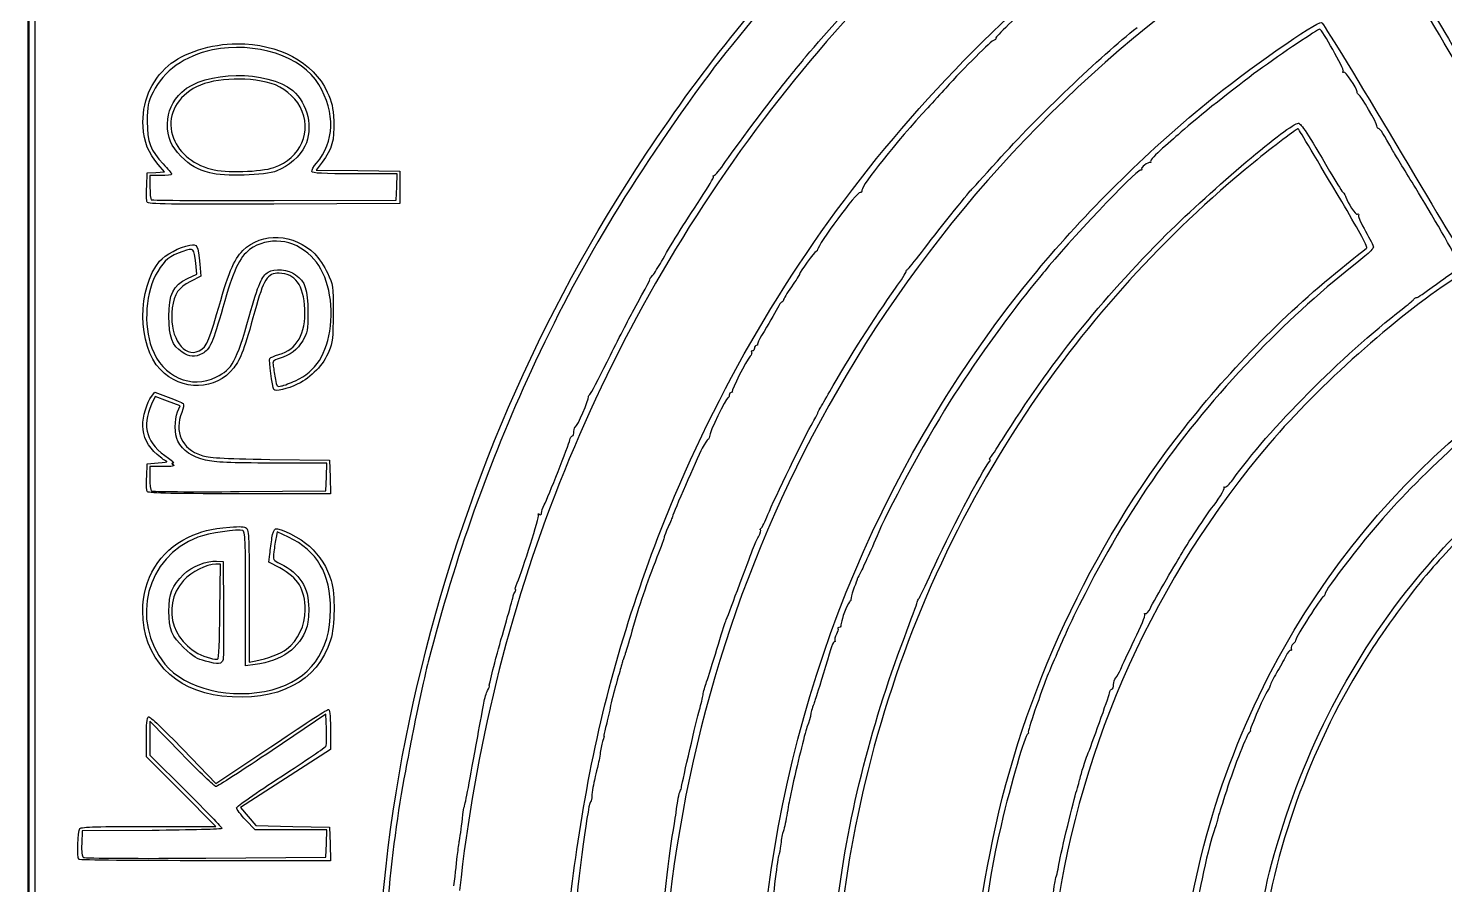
# Model space of a CAD drawing. Extents: x 30.9 to 96.9, y 156.2 to 225.1.
# Drawn here: x 30.93 to 54.7, y 194.84 to 209.2 of the extents above; entities that cross this region are included whole.
import ezdxf

# ---------------------------------------------------------------- set-up
doc = ezdxf.new("R2010")
doc.units = 0
doc.layers.add('Layer_1', color=7, linetype='CONTINUOUS')

msp = doc.modelspace()

# ---------------------------------------------------------------- linework, layer by layer
at = {"layer": 'Layer_1', "color": 3}
for p, q in [((31.03006, 224.620029), (31.03806, 192.00968)), ((30.926022, 157.5895), (30.926022, 223.645754)), ((33.21108, 206.797207), (33.10588, 206.920277)), ((35.04938, 206.869837), (35.04938, 206.869877)), ((35.85677, 206.959247), (35.75463, 206.825257)), ((35.75463, 206.825257), (36.45818, 206.817257)), ((36.45818, 206.817257), (37.16173, 206.809257)), ((32.91254, 206.554587), (32.92154, 206.779207)), ((32.92154, 206.779207), (33.06631, 206.788207)), ((33.149, 206.733707), (32.96728, 206.733707)), ((32.96728, 206.733707), (32.96728, 206.541627)), ((33.06631, 206.788207), (33.21108, 206.797207)), ((33.97371, 206.779057), (33.97371, 206.779077)), ((37.11935, 206.764047), (36.4088, 206.764047)), ((37.11035, 206.544167), (37.11935, 206.764047)), ((37.16173, 206.809257), (37.16173, 206.536307)), ((37.10147, 206.324427), (37.11035, 206.544167)), ((37.16173, 206.536307), (37.16173, 206.263347)), ((32.91924, 206.288547), (32.91954, 206.289007)), ((37.16173, 206.263347), (35.04834, 206.255347)), ((35.05478, 206.316427), (37.10147, 206.324427)), ((33.75545, 205.080697), (33.73655, 205.262667)), ((33.80229, 205.245437), (33.82259, 205.046257)), ((33.59608, 205.004897), (33.75545, 205.080697)), ((33.82259, 205.046257), (33.64622, 204.957357)), ((35.41129, 203.292267), (35.41133, 203.292287)), ((32.993, 203.030167), (33.0493, 203.102767)), ((33.05211, 203.028837), (32.99411, 202.897437)), ((33.0493, 203.102767), (33.27306, 203.017167)), ((33.26296, 202.949737), (33.05211, 203.028837)), ((35.04855, 203.144557), (35.04848, 203.144587)), ((33.47382, 202.870637), (33.26296, 202.949737)), ((33.43232, 202.771037), (33.47382, 202.870637)), ((32.91239, 201.686817), (32.92139, 201.896107)), ((32.92139, 201.896107), (33.10312, 201.913807)), ((33.18597, 201.851057), (32.96639, 201.850657)), ((32.96639, 201.850657), (32.96639, 201.658587)), ((34.98092, 201.973257), (35.98039, 201.956857)), ((35.9381, 201.911267), (35.02662, 201.911267)), ((35.9291, 201.677267), (35.9381, 201.911267)), ((35.98039, 201.956857), (35.98939, 201.676327)), ((35.91939, 201.443277), (35.9291, 201.677267)), ((35.98939, 201.676327), (35.99839, 201.395787)), ((32.91954, 201.436687), (32.91939, 201.436607)), ((34.46519, 201.432577), (35.91939, 201.443277)), ((35.99839, 201.395787), (34.4668, 201.395787)), ((35.1025, 200.758797), (35.0834, 200.660197)), ((35.29032, 200.669797), (35.1025, 200.758797)), ((34.14939, 200.212877), (34.07429, 200.212877)), ((34.08551, 200.267477), (34.19389, 200.258477)), ((34.14139, 199.419277), (34.14939, 200.212877)), ((34.19389, 200.258477), (34.20189, 199.469947)), ((34.96037, 200.249967), (34.97847, 200.383097)), ((35.1473, 200.150167), (34.96037, 200.249967)), ((34.57246, 198.508715), (34.57246, 199.634667)), ((34.63308, 199.677067), (34.63308, 198.572425)), ((34.14134, 199.419277), (34.14139, 199.419277)), ((33.89992, 198.587365), (33.90028, 198.587245)), ((34.73147, 198.530215), (34.57246, 198.508715)), ((34.63308, 198.572425), (34.74666, 198.592625)), ((35.01858, 198.108053), (35.01856, 198.108133)), ((34.17595, 198.000253), (34.17561, 198.000193)), ((33.49979, 197.032418), (32.96679, 197.582096)), ((32.96679, 197.582096), (32.96679, 197.296789)), ((35.91979, 197.698816), (35.01847, 197.090779)), ((35.92879, 197.449666), (35.91979, 197.698816)), ((32.90674, 196.98349), (32.90674, 197.307439)), ((35.99555, 197.442736), (35.99519, 197.104229)), ((32.96679, 197.296789), (32.96679, 197.011484)), ((33.52507, 197.103169), (34.07459, 196.53238)), ((34.07459, 196.53238), (34.99534, 197.150929)), ((35.99519, 197.104229), (35.24149, 196.61901)), ((33.48947, 196.39941), (32.90674, 196.98349)), ((32.96679, 197.011484), (33.57254, 196.40769)), ((35.24149, 196.61901), (34.48779, 196.13375)), ((34.07221, 195.81531), (33.48947, 196.39941)), ((34.48779, 196.13375), (34.61735, 195.98211)), ((34.73289, 195.75465), (34.57706, 195.91987)), ((34.61735, 195.98211), (34.74692, 195.83047)), ((31.83103, 195.73964), (31.82203, 195.53005)), ((33.00465, 195.74764), (31.83103, 195.73964)), ((32.95036, 195.81531), (34.07221, 195.81531)), ((35.33552, 195.75465), (34.73289, 195.75465)), ((34.74692, 195.83047), (35.36394, 195.81537)), ((35.9381, 195.75465), (35.33552, 195.75465)), ((35.36394, 195.81537), (35.98096, 195.80017)), ((35.9291, 195.52619), (35.9381, 195.75465)), ((35.98096, 195.80017), (35.98996, 195.51963)), ((35.91987, 195.29786), (35.9291, 195.52619)), ((35.98996, 195.51963), (35.99896, 195.2391)), ((31.77668, 195.2593), (31.77597, 195.25929)), ((35.99896, 195.2391), (33.89791, 195.2391)), ((33.90578, 195.28286), (35.91987, 195.29786))]:
    msp.add_line(p, q, dxfattribs=at)
for points in [[(30.938, 192.06138), (30.93808, 223.040529), (30.941, 224.664709), (30.991, 224.742869)], [(47.98596, 212.464019), (46.24654, 211.109779), (44.59449, 209.435159), (43.27558, 207.689279)], [(41.60464, 200.941047), (43.37243, 205.364047), (46.40196, 209.106457), (50.38831, 211.791587)], [(41.30381, 207.110239), (42.28843, 208.590939), (43.27698, 209.807019), (44.5195, 211.066049)], [(51.48159, 210.524347), (48.6864, 208.689147), (46.35638, 206.252587), (44.65202, 203.382477)], [(43.84659, 210.199099), (43.80139, 210.213099), (42.73213, 208.951599), (42.36199, 208.447639)], [(43.9447, 208.690359), (44.14013, 208.936939), (44.96745, 209.855969), (45.19913, 210.083839)], [(54.8583, 208.673727), (54.39548, 209.448797), (54.01681, 210.100677), (54.01681, 210.122347)], [(47.95874, 209.796037), (47.48122, 209.373767), (47.15764, 209.064427), (47.16487, 209.037087)], [(54.50202, 209.491737), (54.50202, 209.474037), (54.64701, 209.218167), (54.82421, 208.923077)], [(47.19103, 206.976367), (47.87194, 207.732647), (48.91922, 208.734987), (49.53484, 209.219567)], [(50.7004, 207.950287), (51.36716, 208.497517), (52.55747, 209.331937), (52.63101, 209.303677)], [(52.63101, 209.303677), (52.65451, 209.294677), (53.16495, 208.463647), (53.76533, 207.457017)], [(35.80234, 208.262587), (35.52661, 208.733727), (34.7272, 208.992667), (34.01487, 208.841547)], [(47.13457, 209.007887), (47.09887, 209.007497), (46.62269, 208.533737), (46.32439, 208.201987)], [(47.16487, 209.037087), (47.16887, 209.021287), (47.15587, 209.008187), (47.13457, 209.007887)], [(52.60019, 209.189727), (52.56879, 209.189727), (51.971, 208.786867), (51.56262, 208.490507)], [(52.99742, 208.483327), (53.01672, 208.517027), (52.63845, 209.189727), (52.60019, 209.189727)], [(34.01487, 208.841547), (33.54806, 208.742547), (33.19687, 208.492267), (33.02005, 208.132657)], [(33.27364, 208.578227), (33.52402, 208.796197), (33.99293, 208.945617), (34.4296, 208.946597)], [(34.4296, 208.946597), (35.13443, 208.947597), (35.70668, 208.641557), (35.94329, 208.135557)], [(32.85256, 207.556987), (32.82836, 207.953067), (32.98108, 208.323547), (33.27364, 208.578227)], [(33.50215, 208.134687), (33.88133, 208.494877), (34.9418, 208.509187), (35.36478, 208.159787)], [(43.67278, 208.356749), (43.75628, 208.456949), (43.87869, 208.607069), (43.9447, 208.690359)], [(51.56262, 208.490507), (51.20275, 208.229347), (50.5387, 207.701257), (50.27496, 207.466487)], [(53.00242, 208.470227), (52.98822, 208.457327), (52.98602, 208.463227), (52.99742, 208.483327)], [(53.22793, 208.138367), (53.22693, 208.202867), (53.02872, 208.494187), (53.00242, 208.470227)], [(35.002, 208.280337), (34.56513, 208.405467), (33.97845, 208.366737), (33.69415, 208.194037)], [(35.48863, 207.887317), (35.39753, 208.061857), (35.19578, 208.224827), (35.002, 208.280337)], [(35.76274, 206.944627), (36.06772, 207.296057), (36.0824, 207.784137), (35.80234, 208.262587)], [(42.36199, 208.447639), (41.01578, 206.614689), (40.17528, 205.215459), (39.36514, 203.458629)], [(42.62915, 206.969019), (42.85167, 207.289169), (43.48656, 208.133389), (43.67278, 208.356749)], [(33.02005, 208.132657), (32.93015, 207.949877), (32.92185, 207.908577), (32.92185, 207.644217)], [(33.69415, 208.194037), (33.39027, 208.009437), (33.25649, 207.710997), (33.34477, 207.414667)], [(33.26167, 207.604057), (33.26267, 207.810367), (33.33957, 207.980257), (33.50215, 208.134687)], [(35.36478, 208.159787), (35.61652, 207.951857), (35.71105, 207.521837), (35.56942, 207.228857)], [(35.94329, 208.135557), (36.02379, 207.963487), (36.04079, 207.886517), (36.05123, 207.649407)], [(46.32439, 208.201987), (46.24949, 208.118587), (46.11295, 207.969117), (46.0211, 207.869767)], [(53.25283, 208.092867), (53.23953, 208.098867), (53.22823, 208.118867), (53.22793, 208.138367)], [(53.56174, 207.566097), (53.56174, 207.615397), (53.29113, 208.076897), (53.25283, 208.092867)], [(35.04938, 206.869877), (35.50463, 207.027227), (35.70057, 207.481067), (35.48863, 207.887317)], [(46.0211, 207.869767), (45.49996, 207.306097), (44.91494, 206.575007), (44.91811, 206.491377)], [(47.85143, 205.126357), (48.65766, 206.100937), (49.67137, 207.105747), (50.7004, 207.950287)], [(33.10588, 206.920277), (32.94038, 207.113887), (32.86863, 207.294227), (32.85256, 207.556987)], [(32.92185, 207.644217), (32.92185, 207.299127), (32.97665, 207.153537), (33.19084, 206.929707)], [(33.49194, 207.055917), (33.31913, 207.228957), (33.26061, 207.368267), (33.26167, 207.604057)], [(36.05123, 207.649407), (36.06543, 207.325697), (36.02393, 207.178587), (35.85677, 206.959247)], [(43.27558, 207.689279), (40.42374, 203.914209), (38.67417, 199.481859), (38.16379, 194.73912)], [(50.03106, 205.748717), (50.78532, 206.501177), (52.10412, 207.613397), (52.24209, 207.613397)], [(52.24082, 207.518297), (52.23082, 207.531897), (51.81772, 207.219837), (51.48785, 206.949767)], [(52.24209, 207.613397), (52.28649, 207.613397), (52.39822, 207.441687), (52.76507, 206.809797)], [(53.58914, 207.521697), (53.57404, 207.521697), (53.56174, 207.541697), (53.56174, 207.566097)], [(33.34477, 207.414667), (33.42747, 207.137187), (33.6561, 206.936457), (33.99776, 206.841437)], [(50.27496, 207.466487), (50.22476, 207.421787), (50.08507, 207.298527), (49.9646, 207.192597)], [(52.97073, 206.299117), (52.55302, 207.001967), (52.25952, 207.492227), (52.24082, 207.518297)], [(53.82996, 207.150877), (53.6735, 207.431077), (53.61465, 207.521697), (53.58914, 207.521697)], [(53.76533, 207.457017), (54.36571, 206.450387), (54.90639, 205.544887), (54.96683, 205.444797)], [(33.97371, 206.779077), (33.74915, 206.841977), (33.64699, 206.900667), (33.49194, 207.055917)], [(35.56942, 207.228857), (35.48952, 207.063607), (35.28974, 206.886877), (35.09894, 206.812657)], [(37.45437, 198.179955), (38.22446, 201.449389), (39.48667, 204.377559), (41.30381, 207.110239)], [(49.9646, 207.192597), (49.84415, 207.086667), (49.75336, 206.987387), (49.76289, 206.971967)], [(54.21241, 206.520867), (54.04331, 206.791157), (53.8876, 207.047647), (53.82996, 207.150877)], [(33.19084, 206.929707), (33.26774, 206.849307), (33.33073, 206.772307), (33.33073, 206.758607)], [(33.99776, 206.841437), (34.22655, 206.777837), (34.83025, 206.794137), (35.04938, 206.869837)], [(35.68504, 206.801947), (35.67804, 206.822747), (35.71274, 206.886947), (35.76274, 206.944627)], [(42.436, 206.733969), (42.4524, 206.733969), (42.53931, 206.839749), (42.62915, 206.969019)], [(46.75054, 206.491107), (46.75954, 206.499107), (46.95826, 206.717807), (47.19103, 206.976367)], [(51.48785, 206.949767), (49.99001, 205.723447), (48.71182, 204.316927), (47.66722, 202.745587)], [(49.5872, 206.824177), (49.5212, 206.824177), (48.34496, 205.582137), (47.98492, 205.132247)], [(49.614, 206.844177), (49.625, 206.833177), (49.613, 206.824177), (49.5872, 206.824177)], [(49.75489, 206.952067), (49.71749, 206.964167), (49.59092, 206.867267), (49.614, 206.844177)], [(49.76289, 206.971967), (49.77289, 206.956567), (49.76889, 206.947567), (49.75489, 206.952067)], [(33.33073, 206.758607), (33.33073, 206.744907), (33.24893, 206.733707), (33.149, 206.733707)], [(35.09894, 206.812657), (34.89791, 206.734457), (34.20664, 206.713857), (33.97371, 206.779057)], [(36.4088, 206.764047), (35.8676, 206.764047), (35.6951, 206.773047), (35.68504, 206.801947)], [(42.20772, 206.344249), (42.33692, 206.538559), (42.43441, 206.705739), (42.4244, 206.715769)], [(42.4244, 206.715769), (42.4144, 206.725769), (42.4194, 206.733969), (42.436, 206.733969)], [(52.76507, 206.809797), (52.86187, 206.643047), (52.96157, 206.484957), (52.98662, 206.458487)], [(32.91954, 206.289007), (32.91054, 206.311507), (32.90784, 206.431047), (32.91254, 206.554587)], [(32.96728, 206.541627), (32.96728, 206.435987), (32.97628, 206.340357), (32.98768, 206.329127)], [(41.55311, 205.293889), (41.68054, 205.526029), (41.93219, 205.929799), (42.20772, 206.344249)], [(44.88521, 206.450077), (44.83901, 206.467877), (44.17397, 205.572427), (44.17397, 205.492457)], [(44.91811, 206.491377), (44.91911, 206.461277), (44.90441, 206.442677), (44.88521, 206.450077)], [(45.91609, 205.444777), (46.16287, 205.771327), (46.70499, 206.451087), (46.75054, 206.491107)], [(52.98662, 206.458487), (53.01162, 206.431987), (53.03632, 206.392187), (53.04142, 206.369887)], [(53.04142, 206.369887), (53.06222, 206.278887), (53.20671, 206.067967), (53.23584, 206.085987)], [(54.90446, 205.319257), (54.90446, 205.351857), (54.4489, 206.142847), (54.21241, 206.520867)], [(35.04834, 206.255347), (33.29641, 206.249347), (32.93225, 206.254597), (32.91924, 206.288547)], [(32.98768, 206.329127), (32.99888, 206.317827), (33.9291, 206.312227), (35.05478, 206.316427)], [(53.39197, 205.523027), (53.40647, 205.535627), (53.21689, 205.884927), (52.97073, 206.299117)], [(53.23584, 206.085987), (53.25344, 206.096887), (53.26104, 206.086987), (53.25314, 206.063287)], [(53.25314, 206.063287), (53.24514, 206.040087), (53.29814, 205.921077), (53.37036, 205.798767)], [(34.52635, 205.475817), (34.84154, 205.791427), (35.38733, 205.766057), (35.73321, 205.419717)], [(35.6745, 205.381407), (35.37524, 205.672437), (34.95164, 205.717787), (34.64053, 205.492107)], [(47.2765, 202.305937), (48.06529, 203.570677), (48.92546, 204.645757), (50.03106, 205.748717)], [(53.37036, 205.798767), (53.44256, 205.676457), (53.50163, 205.557947), (53.50163, 205.535427)], [(33.51686, 205.461307), (33.29963, 205.387707), (33.21276, 205.318467), (33.09704, 205.126877)], [(33.13038, 205.298997), (33.22118, 205.406487), (33.46814, 205.537057), (33.63719, 205.566967)], [(33.73655, 205.262667), (33.70955, 205.522997), (33.70665, 205.525637), (33.51686, 205.461307)], [(33.63719, 205.566967), (33.7638, 205.589367), (33.76822, 205.580667), (33.80229, 205.245437)], [(34.08652, 204.404647), (34.2788, 205.089237), (34.37551, 205.324767), (34.52635, 205.475817)], [(34.64053, 205.492107), (34.47262, 205.370307), (34.36199, 205.131417), (34.19019, 204.519667)], [(35.73321, 205.419717), (35.79831, 205.354517), (35.89428, 205.210667), (35.9465, 205.099987)], [(44.14787, 205.459957), (44.12397, 205.459957), (43.87108, 205.112637), (43.87108, 205.079767)], [(44.17397, 205.492457), (44.17397, 205.474657), (44.16227, 205.459957), (44.14787, 205.459957)], [(45.68394, 205.161717), (45.69814, 205.167717), (45.80264, 205.294657), (45.91609, 205.444777)], [(53.04763, 205.246407), (53.22254, 205.385887), (53.37749, 205.510377), (53.39197, 205.523027)], [(53.50163, 205.535427), (53.50163, 205.512927), (53.43693, 205.443027), (53.35777, 205.380247)], [(33.14218, 203.478737), (32.75736, 203.877317), (32.75107, 204.849907), (33.13038, 205.298997)], [(34.95215, 205.114547), (35.05253, 205.180447), (35.29101, 205.157847), (35.41287, 205.070947)], [(35.99515, 204.210597), (36.04855, 204.687877), (35.92555, 205.137287), (35.6745, 205.381407)], [(41.40307, 205.059249), (41.43557, 205.097249), (41.50314, 205.202859), (41.55311, 205.293889)], [(45.65814, 205.120917), (45.65814, 205.137817), (45.66974, 205.156117), (45.68394, 205.161717)], [(50.31864, 202.487787), (51.117, 203.505257), (52.06137, 204.459867), (53.04763, 205.246407)], [(53.35777, 205.380247), (52.6144, 204.790027), (52.13485, 204.360967), (51.5784, 203.788197)], [(52.17312, 199.106069), (54.04957, 202.245039), (57.14726, 204.499979), (60.77468, 205.367529)], [(54.31943, 204.740897), (54.81695, 205.099057), (54.9419, 205.186987), (54.96366, 205.194257)], [(33.09704, 205.126877), (32.89544, 204.793087), (32.85208, 204.227077), (32.99844, 203.839697)], [(33.28528, 204.367997), (33.28528, 204.744947), (33.35648, 204.890917), (33.59608, 205.004897)], [(33.64622, 204.957357), (33.44874, 204.857757), (33.37477, 204.749597), (33.34239, 204.513137)], [(34.63312, 204.369617), (34.79284, 204.927917), (34.84175, 205.042117), (34.95215, 205.114547)], [(35.13448, 205.095857), (34.93762, 205.095857), (34.87501, 204.997857), (34.72748, 204.458967)], [(35.56669, 204.494497), (35.54819, 204.894297), (35.40331, 205.095857), (35.13448, 205.095857)], [(35.41287, 205.070947), (35.57276, 204.956937), (35.61734, 204.820197), (35.61734, 204.443787)], [(35.9465, 205.099987), (36.0402, 204.901337), (36.0415, 204.892687), (36.0412, 204.428657)], [(41.06849, 204.444239), (41.33038, 204.922309), (41.36593, 204.990149), (41.35457, 204.990149)], [(41.35457, 204.990149), (41.34857, 204.990149), (41.37057, 205.021249), (41.40307, 205.059249)], [(43.29761, 194.34467), (43.74508, 198.328173), (45.32799, 202.075937), (47.85143, 205.126357)], [(43.87108, 205.079767), (43.87108, 205.071767), (43.80978, 204.977547), (43.73478, 204.870157)], [(45.48117, 204.842907), (45.57847, 204.978947), (45.65814, 205.104047), (45.65814, 205.120917)], [(47.81024, 204.919957), (47.42863, 204.458997), (46.88804, 203.709677), (46.45995, 203.048297)], [(47.98492, 205.132247), (47.96772, 205.110747), (47.88912, 205.015247), (47.81024, 204.919957)], [(54.8433, 204.989877), (53.87514, 204.359247), (52.58856, 203.212847), (51.76296, 202.245167)], [(43.73478, 204.870157), (43.65988, 204.762767), (43.59849, 204.660467), (43.59849, 204.642837)], [(44.37688, 203.109467), (44.68835, 203.657807), (45.136, 204.360497), (45.48117, 204.842907)], [(54.17453, 204.654997), (54.18643, 204.672097), (54.20683, 204.686197), (54.21993, 204.686197)], [(54.21993, 204.686197), (54.23303, 204.686287), (54.27783, 204.710897), (54.31943, 204.740897)], [(33.34239, 204.513137), (33.28399, 204.086727), (33.4888, 203.710837), (33.74445, 203.775087)], [(34.19019, 204.519667), (34.02772, 203.941107), (33.96971, 203.810567), (33.84679, 203.746917)], [(34.72748, 204.458967), (34.5565, 203.834407), (34.49292, 203.663617), (34.37269, 203.505937)], [(35.1312, 203.730637), (35.43336, 203.815337), (35.58576, 204.082667), (35.56669, 204.494497)], [(35.61734, 204.443787), (35.61734, 204.132217), (35.61134, 204.100537), (35.53164, 203.964217)], [(40.6407, 203.610209), (40.78461, 203.902119), (40.97712, 204.277429), (41.06849, 204.444239)], [(43.49869, 204.512137), (43.44429, 204.405767), (43.35056, 204.242537), (43.23321, 204.049627)], [(43.57379, 204.610737), (43.56019, 204.610737), (43.52639, 204.566337), (43.49869, 204.512137)], [(43.59849, 204.642837), (43.59849, 204.625237), (43.58739, 204.610737), (43.57379, 204.610737)], [(51.14143, 201.631457), (51.73491, 202.465487), (52.97045, 203.709137), (53.98635, 204.495057)], [(53.98635, 204.495057), (54.07795, 204.565957), (54.16265, 204.637907), (54.17453, 204.654997)], [(33.50934, 203.769417), (33.34191, 203.881087), (33.28528, 204.032377), (33.28528, 204.367997)], [(33.74445, 203.775087), (33.8909, 203.811887), (33.95121, 203.922897), (34.08652, 204.404647)], [(34.08274, 203.355117), (34.35223, 203.489587), (34.41386, 203.603197), (34.63312, 204.369617)], [(35.41133, 203.292287), (35.74926, 203.442707), (35.94334, 203.747977), (35.99515, 204.210597)], [(36.0412, 204.428657), (36.04098, 204.007787), (36.0332, 203.940277), (35.9708, 203.783827)], [(35.53164, 203.964217), (35.44054, 203.808967), (35.32609, 203.721847), (35.13796, 203.664447)], [(43.23321, 204.049627), (43.19261, 203.982927), (43.16281, 203.918077), (43.16691, 203.905567)], [(32.99844, 203.839697), (33.18099, 203.356537), (33.6582, 203.143267), (34.08274, 203.355117)], [(33.84679, 203.746917), (33.72327, 203.682917), (33.62964, 203.689217), (33.50934, 203.769417)], [(34.97858, 203.665937), (34.98758, 203.680537), (35.05628, 203.709637), (35.1312, 203.730637)], [(35.9708, 203.783827), (35.8831, 203.565497), (35.67287, 203.344907), (35.45088, 203.238157)], [(43.06351, 203.771567), (43.07471, 203.760467), (43.06551, 203.729667), (43.04231, 203.703367)], [(43.07861, 203.791867), (43.05921, 203.791867), (43.05241, 203.782867), (43.06351, 203.771567)], [(43.11391, 203.837367), (43.11391, 203.812367), (43.09801, 203.791867), (43.07861, 203.791867)], [(43.14421, 203.882867), (43.12751, 203.882867), (43.11391, 203.862367), (43.11391, 203.837367)], [(43.16691, 203.905567), (43.17091, 203.893067), (43.16091, 203.882867), (43.14421, 203.882867)], [(51.5784, 203.788197), (50.36844, 202.542747), (49.45358, 201.266447), (48.66191, 199.719457)], [(34.37269, 203.505937), (34.08165, 203.124267), (33.49691, 203.111357), (33.14218, 203.478737)], [(35.04848, 203.144587), (35.02168, 203.188587), (34.96138, 203.638087), (34.97858, 203.665937)], [(35.13796, 203.664447), (35.03069, 203.631747), (35.0232, 203.622147), (35.03753, 203.536027)], [(35.03753, 203.536027), (35.04553, 203.484827), (35.06193, 203.384997), (35.07283, 203.314147)], [(40.35019, 203.060909), (40.36609, 203.071109), (40.49679, 203.318299), (40.6407, 203.610209)], [(43.04231, 203.703367), (42.97041, 203.620267), (42.72228, 203.132697), (42.74186, 203.113077)], [(35.07283, 203.314147), (35.09143, 203.193427), (35.09773, 203.186497), (35.17326, 203.203767)], [(35.17326, 203.203767), (35.21766, 203.213867), (35.32473, 203.253667), (35.41129, 203.292267)], [(39.36514, 203.458629), (38.64667, 201.900589), (38.10205, 200.362969), (37.63564, 198.575767)], [(44.65202, 203.382477), (43.06131, 200.703747), (42.05306, 197.711436), (41.6936, 194.60246)], [(32.84634, 202.535087), (32.84562, 202.688337), (32.91824, 202.933847), (32.993, 203.030167)], [(33.27306, 203.017167), (33.39614, 202.970067), (33.50889, 202.921267), (33.52363, 202.908667)], [(35.45088, 203.238157), (35.26784, 203.150157), (35.07282, 203.104767), (35.04855, 203.144557)], [(40.11114, 202.518379), (40.13804, 202.518379), (40.33727, 202.983169), (40.32689, 203.021809)], [(40.32689, 203.021809), (40.32389, 203.033109), (40.33389, 203.050709), (40.35019, 203.060909)], [(42.68996, 203.048877), (42.68996, 203.023877), (42.67836, 203.003377), (42.66426, 203.003377)], [(42.72526, 203.094377), (42.70586, 203.094377), (42.68996, 203.073877), (42.68996, 203.048877)], [(42.74186, 203.113077), (42.75216, 203.102777), (42.74486, 203.094377), (42.72526, 203.094377)], [(44.21469, 202.829247), (44.23759, 202.866647), (44.31049, 202.992707), (44.37688, 203.109467)], [(46.45995, 203.048297), (46.06632, 202.440167), (45.4209, 201.265307), (45.20203, 200.758517)], [(32.99411, 202.897437), (32.8237, 202.511687), (32.91011, 202.239017), (33.28142, 201.990257)], [(33.52363, 202.908667), (33.53873, 202.895767), (33.52863, 202.831867), (33.50093, 202.761897)], [(42.66426, 203.003377), (42.63236, 203.003377), (42.35682, 202.421977), (42.35682, 202.354717)], [(44.17729, 202.753447), (44.17529, 202.757447), (44.19189, 202.791947), (44.21469, 202.829247)], [(33.50093, 202.761897), (33.37152, 202.438027), (33.50193, 202.150037), (33.82878, 202.040757)], [(33.43532, 202.278257), (33.37992, 202.385577), (33.37872, 202.640917), (33.43232, 202.771037)], [(43.34031, 201.047147), (43.43871, 201.296017), (43.96277, 202.374077), (44.09219, 202.593897)], [(44.09219, 202.593897), (44.14129, 202.677297), (44.17959, 202.749097), (44.17729, 202.753447)], [(47.66722, 202.745587), (46.42845, 200.882177), (45.55961, 198.915965), (45.02034, 196.75577)], [(33.08931, 202.053647), (32.93658, 202.184547), (32.84728, 202.361517), (32.84634, 202.535087)], [(40.01444, 202.298579), (40.02344, 202.336079), (40.04264, 202.366779), (40.05744, 202.366779)], [(40.05744, 202.366779), (40.07214, 202.366779), (40.08424, 202.400879), (40.08424, 202.442579)], [(40.08424, 202.442579), (40.08424, 202.484279), (40.09634, 202.518379), (40.11114, 202.518379)], [(42.33262, 202.305817), (42.31932, 202.305817), (42.27642, 202.241017), (42.23732, 202.161747)], [(42.35682, 202.354717), (42.35682, 202.327817), (42.34592, 202.305817), (42.33262, 202.305817)], [(47.06606, 201.995537), (47.08296, 202.007737), (47.17768, 202.147477), (47.2765, 202.305937)], [(47.11469, 195.59326), (47.62165, 198.061823), (48.74856, 200.486817), (50.31864, 202.487787)], [(55.11205, 202.416039), (54.82833, 202.179939), (54.15052, 201.523599), (53.84619, 201.190299)], [(33.90241, 201.959767), (33.67507, 202.011567), (33.5176, 202.118917), (33.43532, 202.278257)], [(39.58598, 201.208319), (39.64908, 201.335069), (39.99402, 202.212699), (40.01444, 202.298579)], [(42.23732, 202.161747), (42.13334, 201.950957), (41.75508, 201.083587), (41.73803, 201.016857)], [(51.76296, 202.245167), (49.84451, 199.996537), (48.58732, 197.218709), (48.17362, 194.31434)], [(33.25243, 201.936507), (33.23463, 201.939507), (33.16123, 201.992007), (33.08931, 202.053647)], [(33.10312, 201.913807), (33.20312, 201.923807), (33.27025, 201.933707), (33.25243, 201.936507)], [(33.36012, 201.880957), (33.39182, 201.860457), (33.33892, 201.851357), (33.18597, 201.851057)], [(33.28142, 201.990257), (33.34622, 201.946857), (33.38032, 201.911157), (33.35712, 201.910857)], [(33.35712, 201.910857), (33.32342, 201.910457), (33.32412, 201.904857), (33.36012, 201.880957)], [(33.82878, 202.040757), (33.95485, 201.998557), (34.1555, 201.986757), (34.98092, 201.973257)], [(35.02662, 201.911267), (34.30066, 201.911267), (34.07184, 201.921267), (33.90241, 201.959767)], [(46.09177, 200.091887), (46.35579, 200.678317), (46.93935, 201.792167), (47.05706, 201.934337)], [(47.06206, 201.972737), (47.04756, 201.973027), (47.04946, 201.983237), (47.06606, 201.995537)], [(47.05706, 201.934337), (47.07436, 201.955137), (47.07656, 201.972437), (47.06206, 201.972737)], [(32.91939, 201.436607), (32.91039, 201.459107), (32.90779, 201.571707), (32.91239, 201.686817)], [(32.96639, 201.658587), (32.96639, 201.552937), (32.97639, 201.456457), (32.98869, 201.444177)], [(51.00619, 201.507417), (51.02469, 201.496817), (51.08499, 201.552117), (51.14143, 201.631457)], [(34.4668, 201.395787), (33.2094, 201.395787), (32.93241, 201.402787), (32.91954, 201.436687)], [(32.98869, 201.444177), (33.00099, 201.431877), (33.66538, 201.426677), (34.46519, 201.432577)], [(50.78493, 201.152637), (50.88113, 201.258147), (51.01417, 201.480347), (50.99429, 201.502417)], [(50.99429, 201.502417), (50.98249, 201.515517), (50.98829, 201.517717), (51.00619, 201.507417)], [(39.53898, 201.071409), (39.53898, 201.094809), (39.56008, 201.156509), (39.58598, 201.208319)], [(50.27526, 200.379267), (50.33536, 200.488367), (50.74239, 201.106007), (50.78493, 201.152637)], [(53.84619, 201.190299), (53.37116, 200.670039), (52.68438, 199.789149), (52.68438, 199.700139)], [(39.13243, 199.902349), (39.23003, 200.131029), (39.50478, 201.013899), (39.48718, 201.042409)], [(39.48718, 201.042409), (39.47718, 201.058609), (39.48418, 201.062009), (39.50398, 201.050409)], [(39.50398, 201.050409), (39.52408, 201.038009), (39.53898, 201.046409), (39.53898, 201.071409)], [(40.29841, 196.42817), (40.57797, 197.965303), (41.0051, 199.440997), (41.60464, 200.941047)], [(41.73803, 201.016857), (41.73403, 201.000157), (41.70093, 200.920557), (41.66503, 200.839957)], [(43.22308, 200.812567), (43.24138, 200.824867), (43.29408, 200.930387), (43.34031, 201.047147)], [(54.1441, 199.869149), (54.49689, 200.309859), (55.08655, 200.939949), (55.14671, 200.940519)], [(33.76912, 200.664827), (32.90765, 200.342077), (32.63016, 199.271287), (33.21812, 198.538645)], [(32.84611, 199.424347), (32.84611, 199.973957), (33.12827, 200.433557), (33.60579, 200.661767)], [(33.60579, 200.661767), (33.83149, 200.769627), (33.97833, 200.806027), (34.30763, 200.835737)], [(34.52566, 200.778607), (34.45026, 200.807607), (33.9488, 200.732107), (33.76912, 200.664827)], [(34.30763, 200.835737), (34.47704, 200.851037), (34.55514, 200.846437), (34.58778, 200.819337)], [(34.57246, 199.634667), (34.57246, 200.622597), (34.56646, 200.762817), (34.52566, 200.778607)], [(34.58778, 200.819337), (34.62648, 200.787237), (34.63308, 200.620217), (34.63308, 199.677067)], [(34.97847, 200.383097), (34.98847, 200.456297), (35.00507, 200.578727), (35.01547, 200.655117)], [(35.01547, 200.655117), (35.02587, 200.731517), (35.05157, 200.800597), (35.07257, 200.808657)], [(35.0834, 200.660197), (35.0729, 200.605997), (35.0565, 200.499237), (35.0469, 200.422967)], [(35.07257, 200.808657), (35.13857, 200.833957), (35.50007, 200.649287), (35.64334, 200.517047)], [(35.99801, 199.452337), (35.99901, 200.052507), (35.77311, 200.441027), (35.29032, 200.669797)], [(41.59973, 200.671437), (41.59973, 200.659337), (41.54413, 200.506957), (41.47612, 200.332757)], [(41.66503, 200.839957), (41.62913, 200.759357), (41.59973, 200.683507), (41.59973, 200.671437)], [(42.82678, 199.773407), (43.09934, 200.506707), (43.11878, 200.556337), (43.18018, 200.675677)], [(43.18018, 200.675677), (43.21238, 200.738177), (43.22758, 200.789617), (43.21408, 200.789867)], [(43.21408, 200.789867), (43.20058, 200.790147), (43.20408, 200.800367), (43.22308, 200.812567)], [(45.20203, 200.758517), (45.04367, 200.391837), (44.93031, 200.142677), (44.88156, 200.054137)], [(55.09539, 200.808119), (55.09139, 200.812119), (54.61103, 200.286659), (54.42561, 200.076709)], [(35.0469, 200.422967), (35.0295, 200.284367), (35.0295, 200.284287), (35.15783, 200.221857)], [(35.64334, 200.517047), (35.81761, 200.356197), (35.94712, 200.152257), (36.0085, 199.942067)], [(34.07429, 200.212877), (33.90964, 200.212877), (33.66893, 200.091067), (33.53181, 199.938347)], [(33.53254, 200.040937), (33.66774, 200.172437), (33.93133, 200.280427), (34.08551, 200.267477)], [(35.15783, 200.221857), (35.48263, 200.063847), (35.63178, 199.826467), (35.63227, 199.466747)], [(41.47612, 200.332757), (41.30384, 199.891277), (41.17116, 199.499057), (41.05608, 199.091007)], [(50.02703, 199.954667), (50.14519, 200.154837), (50.2569, 200.345907), (50.27526, 200.379267)], [(33.53181, 199.938347), (33.12679, 199.487247), (33.36672, 198.792455), (33.98179, 198.635245)], [(33.286, 199.424347), (33.286, 199.720587), (33.3387, 199.852427), (33.53254, 200.040937)], [(35.57198, 199.448137), (35.57198, 199.791657), (35.4542, 199.986367), (35.1473, 200.150167)], [(36.0085, 199.942067), (36.0782, 199.703557), (36.0733, 199.180227), (35.9995, 198.941915)], [(44.83606, 199.956137), (44.83604, 199.948137), (44.81456, 199.889337), (44.78826, 199.826487)], [(44.88156, 200.054137), (44.85656, 200.008637), (44.83606, 199.964537), (44.83606, 199.956137)], [(45.87409, 199.636967), (45.88489, 199.644967), (45.98288, 199.850027), (46.09177, 200.091887)], [(49.75904, 199.478297), (49.78824, 199.540097), (49.90888, 199.754497), (50.02703, 199.954667)], [(54.42561, 200.076709), (54.23184, 199.857319), (53.72558, 199.173369), (53.49397, 198.818077)], [(39.06623, 199.682509), (39.06923, 199.699209), (39.08223, 199.729909), (39.09523, 199.750709)], [(39.10123, 199.788609), (39.09123, 199.788609), (39.10523, 199.839809), (39.13243, 199.902349)], [(39.09523, 199.750709), (39.10823, 199.771509), (39.11103, 199.788609), (39.10123, 199.788609)], [(42.63155, 199.257827), (42.64595, 199.291127), (42.73378, 199.523197), (42.82678, 199.773407)], [(44.78826, 199.826487), (44.76196, 199.763687), (44.73876, 199.682807), (44.73656, 199.646877)], [(48.66191, 199.719457), (48.53201, 199.465617), (48.39652, 199.189697), (48.36084, 199.106297)], [(51.79121, 195.17868), (52.27253, 196.95358), (53.04855, 198.500597), (54.1441, 199.869149)], [(52.68438, 199.700139), (52.68438, 199.682139), (52.67308, 199.667339), (52.65928, 199.667339)], [(34.20189, 199.469947), (34.20689, 199.036245), (34.20289, 198.650695), (34.19389, 198.613165)], [(35.01856, 198.108133), (35.651, 198.273093), (35.99691, 198.747825), (35.99801, 199.452337)], [(35.25856, 198.785675), (35.45918, 198.943705), (35.57198, 199.182127), (35.57198, 199.448137)], [(35.63227, 199.466747), (35.63242, 199.348307), (35.61657, 199.205007), (35.59707, 199.148307)], [(38.96973, 199.333739), (39.01993, 199.508889), (39.06333, 199.665829), (39.06623, 199.682509)], [(44.71536, 199.592277), (44.70126, 199.601277), (44.59516, 199.347687), (44.57829, 199.264907)], [(44.73656, 199.646877), (44.73456, 199.610977), (44.72486, 199.586377), (44.71536, 199.592277)], [(45.62931, 198.984865), (45.74275, 199.285117), (45.83981, 199.551247), (45.84499, 199.576267)], [(45.84499, 199.576267), (45.84999, 199.601267), (45.86329, 199.628567), (45.87409, 199.636967)], [(49.67594, 199.384397), (49.69244, 199.374197), (49.72984, 199.416497), (49.75904, 199.478297)], [(52.65928, 199.667339), (52.63008, 199.667339), (52.19982, 198.992987), (52.19982, 198.947247)], [(34.17561, 198.000193), (33.36662, 198.089393), (32.84611, 198.646935), (32.84611, 199.424347)], [(33.53258, 198.816135), (33.33933, 198.995485), (33.286, 199.127017), (33.286, 199.424347)], [(34.10294, 198.618845), (34.12194, 198.622845), (34.13624, 198.921645), (34.14134, 199.419277)], [(38.79931, 198.727167), (38.84291, 198.885637), (38.91957, 199.158589), (38.96973, 199.333739)], [(42.48314, 198.787735), (42.55034, 199.012925), (42.61717, 199.224467), (42.63155, 199.257827)], [(44.56629, 199.219407), (44.56229, 199.206907), (44.56029, 199.186407), (44.56229, 199.173907)], [(44.57829, 199.264907), (44.57529, 199.252407), (44.57029, 199.231907), (44.56629, 199.219407)], [(49.49427, 198.949095), (49.59955, 199.163357), (49.67677, 199.353117), (49.66584, 199.370797)], [(49.66584, 199.370797), (49.65494, 199.388497), (49.65984, 199.394597), (49.67594, 199.384397)], [(35.59707, 199.148307), (35.47824, 198.802655), (35.18174, 198.590935), (34.73147, 198.530215)], [(41.05608, 199.091007), (41.00198, 198.899185), (40.95001, 198.721765), (40.94061, 198.696745)], [(44.48869, 199.037507), (44.46619, 198.994007), (44.45469, 198.947207), (44.46309, 198.933507)], [(44.47852, 194.32951), (44.67521, 195.94514), (45.043, 197.432976), (45.62931, 198.984865)], [(44.51239, 199.133907), (44.52239, 199.123907), (44.51139, 199.081007), (44.48869, 199.037507)], [(44.53049, 199.151207), (44.51109, 199.151207), (44.50299, 199.143207), (44.51239, 199.133907)], [(44.56229, 199.173907), (44.56429, 199.161407), (44.54999, 199.151207), (44.53049, 199.151207)], [(48.36084, 199.106297), (48.32514, 199.022897), (48.23907, 198.824995), (48.16956, 198.666535)], [(50.32156, 193.74426), (50.55348, 195.61697), (51.19105, 197.463266), (52.17312, 199.106069)], [(33.90028, 198.587245), (33.74681, 198.628645), (33.70986, 198.651645), (33.53258, 198.816135)], [(35.9995, 198.941915), (35.78254, 198.243843), (35.11116, 197.897163), (34.17595, 198.000253)], [(34.74666, 198.592625), (34.92728, 198.624725), (35.17082, 198.716565), (35.25856, 198.785675)], [(42.3109, 198.242113), (42.3384, 198.317013), (42.41589, 198.562545), (42.48314, 198.787735)], [(44.38769, 198.779717), (44.33819, 198.604077), (44.20396, 198.155773), (44.16741, 198.044253)], [(44.45119, 198.908607), (44.43619, 198.908607), (44.40759, 198.850607), (44.38769, 198.779717)], [(44.46309, 198.933507), (44.47109, 198.919807), (44.46609, 198.908607), (44.45119, 198.908607)], [(49.26081, 198.453395), (49.28391, 198.511795), (49.38899, 198.734845), (49.49427, 198.949095)], [(53.49397, 198.818077), (52.55573, 197.378806), (51.93434, 195.77107), (51.64197, 194.02624)], [(52.11442, 198.769247), (52.10122, 198.777247), (52.06402, 198.733747), (52.03192, 198.672247)], [(52.15302, 198.877647), (52.12732, 198.856247), (52.11352, 198.819747), (52.12242, 198.796547)], [(52.12242, 198.796547), (52.13142, 198.773347), (52.12742, 198.761047), (52.11442, 198.769247)], [(52.19982, 198.947247), (52.19982, 198.930347), (52.17872, 198.899047), (52.15302, 198.877647)], [(33.21812, 198.538645), (33.55417, 198.119903), (34.34181, 197.931533), (35.01858, 198.108053)], [(34.19389, 198.613165), (34.17469, 198.534465), (34.11529, 198.529265), (33.89992, 198.587365)], [(33.98179, 198.635245), (34.03179, 198.622445), (34.08628, 198.615045), (34.10294, 198.618845)], [(37.63564, 198.575767), (37.58194, 198.369845), (37.3846, 197.449796), (37.34622, 197.226159)], [(38.67562, 198.241915), (38.70702, 198.385735), (38.72772, 198.466657), (38.79931, 198.727167)], [(40.88571, 198.537545), (40.86281, 198.442745), (40.85411, 198.411683), (40.78971, 198.196353)], [(40.90461, 198.598245), (40.90161, 198.594245), (40.89271, 198.566745), (40.88571, 198.537545)], [(40.91711, 198.628545), (40.91311, 198.616045), (40.90811, 198.602345), (40.90461, 198.598245)], [(40.94061, 198.696745), (40.93161, 198.671745), (40.92061, 198.641045), (40.91711, 198.628545)], [(48.16956, 198.666535), (48.02772, 198.343203), (48.0061, 198.287163), (47.82146, 197.764266)], [(52.03192, 198.672247), (51.99972, 198.610747), (51.92982, 198.484477), (51.87651, 198.391725)], [(49.14051, 198.193443), (49.14051, 198.233943), (49.15811, 198.285143), (49.17961, 198.307173)], [(49.17961, 198.307173), (49.20111, 198.329173), (49.23761, 198.394973), (49.26081, 198.453395)], [(51.87651, 198.391725), (51.82321, 198.299025), (51.7753, 198.203435), (51.77008, 198.179425)], [(36.9985, 188.35503), (36.55088, 191.55824), (36.71186, 195.02769), (37.45437, 198.179955)], [(38.57032, 197.883516), (38.58462, 197.961616), (38.61332, 198.057175), (38.63392, 198.095815)], [(38.63392, 198.095815), (38.65452, 198.134415), (38.66912, 198.169515), (38.66632, 198.173615)], [(38.66632, 198.173615), (38.66332, 198.177615), (38.66232, 198.184615), (38.66332, 198.188815)], [(38.66332, 198.188815), (38.66432, 198.192815), (38.67032, 198.216915), (38.67562, 198.241915)], [(40.78971, 198.196353), (40.75481, 198.079583), (40.71051, 197.902163), (40.69121, 197.802086)], [(42.1904, 197.768616), (42.2176, 197.862416), (42.2446, 197.976733), (42.2504, 198.022573)], [(42.2504, 198.022573), (42.2564, 198.068373), (42.2834, 198.167203), (42.3109, 198.242113)], [(44.16741, 198.044253), (44.15101, 197.994253), (44.13381, 197.939613), (44.12911, 197.922943)], [(48.70206, 197.012814), (48.76376, 197.158639), (49.0549, 197.976713), (49.07171, 198.051543)], [(49.07171, 198.051543), (49.07971, 198.089043), (49.09911, 198.119743), (49.11381, 198.119743)], [(49.11381, 198.119743), (49.12851, 198.119743), (49.14051, 198.152843), (49.14051, 198.193443)], [(51.74518, 198.120625), (51.69888, 198.075125), (51.41103, 197.423186), (51.437, 197.422606)], [(51.77008, 198.179425), (51.76508, 198.155425), (51.75368, 198.128925), (51.74518, 198.120625)], [(38.46837, 197.321559), (38.51007, 197.552516), (38.55597, 197.805396), (38.57032, 197.883516)], [(40.69121, 197.802086), (40.67191, 197.701996), (40.63751, 197.555286), (40.61481, 197.476056)], [(44.09861, 197.841943), (44.08651, 197.814043), (44.07191, 197.766343), (44.06611, 197.735793)], [(44.12911, 197.922943), (44.12411, 197.906243), (44.11071, 197.869743), (44.09861, 197.841943)], [(32.90674, 197.307439), (32.90674, 197.516576), (32.91894, 197.638946), (32.94114, 197.652686)], [(32.94114, 197.652686), (32.96184, 197.665486), (33.19388, 197.447186), (33.52507, 197.103169)], [(34.99534, 197.150929), (35.50175, 197.491146), (35.93407, 197.772146), (35.95605, 197.775376)], [(35.95605, 197.775376), (35.98715, 197.780376), (35.99595, 197.705976), (35.99555, 197.442736)], [(41.89093, 196.48228), (41.90593, 196.58588), (42.14445, 197.610346), (42.1904, 197.768616)], [(44.05231, 197.657593), (44.05302, 197.653593), (44.02711, 197.573893), (43.99521, 197.480873)], [(44.05331, 197.672793), (44.05231, 197.668793), (44.05131, 197.661793), (44.05231, 197.657593)], [(44.06611, 197.735793), (44.06011, 197.705293), (44.05461, 197.676893), (44.05331, 197.672793)], [(47.82146, 197.764266), (47.74936, 197.559926), (47.69966, 197.392536), (47.71111, 197.392276)], [(35.92479, 197.165509), (35.93179, 197.184709), (35.93379, 197.312629), (35.92879, 197.449666)], [(38.24484, 196.14928), (38.26124, 196.19558), (38.33194, 196.56608), (38.46837, 197.321559)], [(40.58621, 197.331999), (40.59321, 197.331999), (40.58627, 197.298499), (40.57071, 197.257599)], [(40.61481, 197.476056), (40.59211, 197.396856), (40.57921, 197.331999), (40.58621, 197.331999)], [(43.99521, 197.480873), (43.95011, 197.349489), (43.82973, 196.85436), (43.73462, 196.40872)], [(47.70041, 197.369576), (47.65031, 197.334076), (47.42071, 196.54683), (47.25177, 195.83091)], [(47.71111, 197.392276), (47.72251, 197.391996), (47.71811, 197.381776), (47.70041, 197.369576)], [(51.4258, 197.399906), (51.3808, 197.368506), (51.17145, 196.83806), (51.03408, 196.40715)], [(51.437, 197.422606), (51.4484, 197.422326), (51.443, 197.412106), (51.4258, 197.399906)], [(35.01847, 197.090779), (34.52274, 196.75638), (34.09816, 196.48276), (34.07497, 196.48276)], [(35.1663, 196.64876), (35.57609, 196.91371), (35.91741, 197.146259), (35.92479, 197.165509)], [(37.34622, 197.226159), (37.33722, 197.176159), (37.29642, 196.95775), (37.25472, 196.74093)], [(40.57071, 197.257599), (40.55521, 197.216699), (40.53491, 197.124559), (40.52571, 197.052882)], [(34.07497, 196.48276), (34.05177, 196.48276), (33.79294, 196.73012), (33.49979, 197.032418)], [(40.52571, 197.052882), (40.51671, 196.981182), (40.49501, 196.86799), (40.47791, 196.80127)], [(48.57865, 196.61857), (48.59555, 196.70097), (48.66795, 196.93214), (48.70206, 197.012814)], [(34.42123, 196.12592), (34.42123, 196.14852), (34.75651, 196.38378), (35.1663, 196.64876)], [(37.25472, 196.74093), (36.99653, 195.39994), (36.84448, 193.63423), (36.84468, 191.97939)], [(40.43501, 196.6193), (40.42801, 196.5859), (40.41351, 196.5177), (40.40181, 196.46766)], [(40.47791, 196.80127), (40.46081, 196.73457), (40.44151, 196.65266), (40.43501, 196.6193)], [(45.02034, 196.75577), (44.75773, 195.70375), (44.62425, 194.91307), (44.50067, 193.67744)], [(48.50965, 196.37594), (48.54415, 196.4927), (48.57525, 196.60189), (48.57865, 196.61857)], [(33.57254, 196.40769), (33.9057, 196.0756), (34.17828, 195.79302), (34.17828, 195.77974)], [(39.90333, 192.0591), (39.90262, 193.6829), (40.00529, 194.81641), (40.29841, 196.42817)], [(40.40181, 196.46766), (40.39011, 196.41766), (40.38161, 196.35001), (40.38301, 196.31742)], [(41.79783, 196.04307), (41.82293, 196.23753), (41.84943, 196.37795), (41.86643, 196.40648)], [(41.86643, 196.40648), (41.87643, 196.42288), (41.88723, 196.45698), (41.89093, 196.48228)], [(43.73462, 196.40872), (43.73062, 196.39082), (43.71992, 196.34212), (43.71032, 196.30043)], [(48.21677, 195.1369), (48.23967, 195.28889), (48.44455, 196.15588), (48.50965, 196.37594)], [(51.03408, 196.40715), (50.97028, 196.20698), (50.91138, 196.02274), (50.90319, 195.99771)], [(34.57706, 195.91987), (34.49136, 196.01057), (34.42123, 196.10334), (34.42123, 196.12592)], [(38.21924, 196.0128), (38.22424, 196.0628), (38.23594, 196.12425), (38.24484, 196.14928)], [(40.36091, 196.22642), (40.31161, 196.16282), (40.12028, 194.6858), (40.07003, 193.98073)], [(40.38301, 196.31742), (40.38401, 196.28482), (40.37401, 196.24392), (40.36091, 196.22642)], [(43.71032, 196.30043), (43.70032, 196.25873), (43.67602, 196.12224), (43.65532, 195.99714)], [(38.16244, 195.58067), (38.17804, 195.66507), (38.20184, 195.84631), (38.21924, 196.0128)], [(41.77013, 195.8611), (41.77913, 195.9111), (41.79133, 195.99303), (41.79783, 196.04307)], [(43.65532, 195.99714), (43.63462, 195.87204), (43.60792, 195.74921), (43.59582, 195.72419)], [(50.87789, 195.89881), (50.87189, 195.86941), (50.83949, 195.76705), (50.80529, 195.67134)], [(50.90319, 195.99771), (50.89519, 195.97271), (50.88359, 195.92821), (50.87789, 195.89881)], [(31.77597, 195.25929), (31.73987, 195.29549), (31.75367, 195.74042), (31.79217, 195.77891)], [(31.79217, 195.77891), (31.81917, 195.80591), (32.1182, 195.81531), (32.95036, 195.81531)], [(34.17828, 195.77974), (34.17828, 195.76644), (33.65015, 195.75204), (33.00465, 195.74764)], [(41.50582, 193.55615), (41.58042, 194.49206), (41.67554, 195.32123), (41.77013, 195.8611)], [(43.59582, 195.72419), (43.58372, 195.69919), (43.56522, 195.60526), (43.55462, 195.51551)], [(47.25177, 195.83091), (46.73747, 193.65142), (46.70088, 191.01187), (47.15427, 188.79207)], [(50.80529, 195.67134), (50.77109, 195.57564), (50.69011, 195.24485), (50.62531, 194.93627)], [(31.82203, 195.53005), (31.81603, 195.38336), (31.82503, 195.31258), (31.85233, 195.29416)], [(38.13044, 195.34557), (38.13944, 195.42897), (38.15404, 195.53477), (38.16244, 195.58067)], [(43.55462, 195.51551), (43.54392, 195.42581), (43.52992, 195.34373), (43.52342, 195.33322)], [(46.75794, 192.35816), (46.78054, 193.65178), (46.85544, 194.33106), (47.11469, 195.59326)], [(33.89791, 195.2391), (32.74234, 195.2391), (31.78778, 195.2481), (31.77668, 195.2593)], [(31.85233, 195.29416), (31.87413, 195.27956), (32.78938, 195.27456), (33.90578, 195.28286)], [(38.06974, 194.81483), (38.09394, 195.02334), (38.12124, 195.26217), (38.13044, 195.34557)], [(43.52342, 195.33322), (43.50542, 195.30402), (43.42392, 194.6617), (43.38641, 194.25326)], [(51.42129, 192.79503), (51.44899, 193.45806), (51.61549, 194.53071), (51.79121, 195.17868)], [(48.15407, 194.85952), (48.15807, 194.89292), (48.17137, 194.94952), (48.18287, 194.98526)], [(48.18287, 194.98526), (48.19437, 195.02106), (48.20967, 195.08929), (48.21677, 195.1369)], [(50.62531, 194.93627), (50.51457, 194.40883), (50.49191, 194.2799), (50.45735, 193.98092)], [(48.08457, 194.4046), (48.11847, 194.62145), (48.14967, 194.82616), (48.15407, 194.85952)]]:
    msp.add_open_spline(points, degree=3, dxfattribs=at)

doc.saveas('drawing.dxf')
